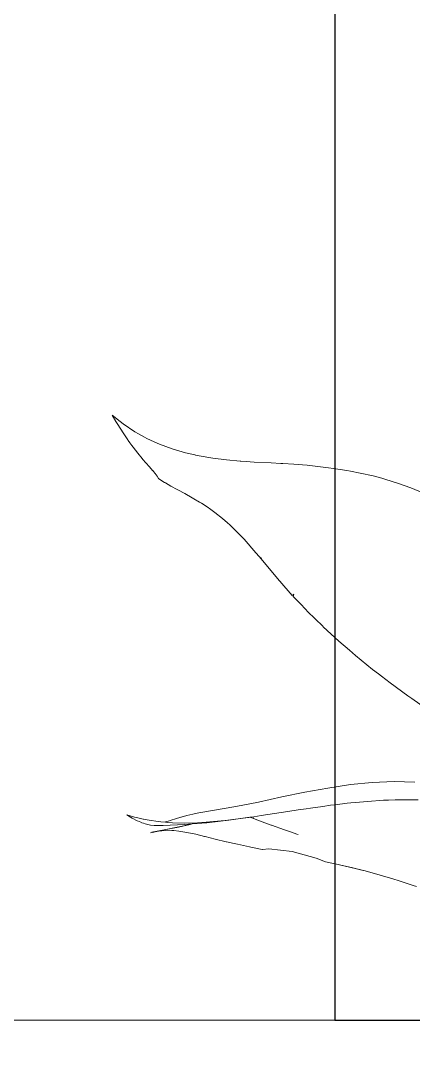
# Model space of a CAD drawing. Header units: inches. Extents: x 249 to 1192, y -18 to 440.
# Drawn here: x 625.247 to 625.569, y 185.833 to 186.681 of the extents above; entities that cross this region are included whole.
import ezdxf

# ---------------------------------------------------------------- set-up
doc = ezdxf.new("R2010")
doc.units = ezdxf.units.IN
doc.header["$MEASUREMENT"] = 0
for name, color, linetype, lineweight in [('BALOK', 3, 'Continuous', 20), ('DINDING', 6, 'Continuous', 0), ('VEGETASI', 60, 'Continuous', 0)]:
    doc.layers.add(name, color=color, linetype=linetype, lineweight=lineweight)
doc.layers.add('KOLOM', color=5, linetype='Continuous')

# ---------------------------------------------------------------- blocks, each defined once
blk = doc.blocks.new('tanaman')
for p, q in [((585.87319, 360.32601), (585.86668, 360.32088)), ((585.87012, 360.32086), (585.87319, 360.32601)), ((585.86406, 360.31888), (585.85456, 360.31249)), ((585.86668, 360.32088), (585.86406, 360.31888)), ((585.86429, 360.31152), (585.86864, 360.31848)), ((585.86864, 360.31848), (585.87012, 360.32086)), ((585.84467, 360.30699), (585.83865, 360.30416)), ((585.8467, 360.30805), (585.84467, 360.30699)), ((585.85153, 360.31078), (585.8467, 360.30805)), ((585.85456, 360.31249), (585.85153, 360.31078)), ((585.85869, 360.30326), (585.86009, 360.30528)), ((585.86009, 360.30528), (585.86044, 360.3058)), ((585.86044, 360.3058), (585.86429, 360.31152)), ((585.82383, 360.29845), (585.81298, 360.2953)), ((585.8344, 360.30232), (585.82383, 360.29845)), ((585.83865, 360.30416), (585.8344, 360.30232)), ((585.85225, 360.29488), (585.85606, 360.29975)), ((585.85606, 360.29975), (585.85709, 360.30108)), ((585.85709, 360.30108), (585.85869, 360.30326)), ((585.76334, 360.28799), (585.7568, 360.28757)), ((585.76756, 360.28829), (585.76334, 360.28799)), ((585.7681, 360.28833), (585.76756, 360.28829)), ((585.77942, 360.28939), (585.7681, 360.28833)), ((585.79072, 360.29085), (585.77942, 360.28939)), ((585.80193, 360.29279), (585.79072, 360.29085)), ((585.80462, 360.29336), (585.80193, 360.29279)), ((585.8053, 360.29351), (585.80462, 360.29336)), ((585.80494, 360.2933), (585.80462, 360.29336)), ((585.8053, 360.29351), (585.80494, 360.2933)), ((585.81298, 360.2953), (585.8053, 360.29351)), ((585.84545, 360.28688), (585.84809, 360.28986)), ((585.84809, 360.28986), (585.8487, 360.29061)), ((585.8487, 360.29061), (585.85225, 360.29488)), ((585.67761, 360.28017), (585.66983, 360.27866)), ((585.68061, 360.28072), (585.67761, 360.28017)), ((585.69147, 360.28244), (585.68061, 360.28072)), ((585.69557, 360.28299), (585.69147, 360.28244)), ((585.70236, 360.28385), (585.69557, 360.28299)), ((585.71326, 360.28497), (585.70236, 360.28385)), ((585.71694, 360.28529), (585.71326, 360.28497)), ((585.72413, 360.28586), (585.71694, 360.28529)), ((585.73312, 360.28642), (585.72413, 360.28586)), ((585.73491, 360.28653), (585.73312, 360.28642)), ((585.74261, 360.28689), (585.73491, 360.28653)), ((585.7568, 360.28757), (585.74261, 360.28689)), ((585.83796, 360.2783), (585.8394, 360.28)), ((585.8394, 360.28), (585.83992, 360.28065)), ((585.83992, 360.28065), (585.84004, 360.2808)), ((585.84004, 360.2808), (585.84255, 360.28363)), ((585.84255, 360.28363), (585.84545, 360.28688)), ((585.64413, 360.27207), (585.63828, 360.27019)), ((585.64863, 360.27342), (585.64413, 360.27207)), ((585.6518, 360.2743), (585.64863, 360.27342)), ((585.65915, 360.27623), (585.6518, 360.2743)), ((585.66983, 360.27866), (585.65915, 360.27623)), ((585.83025, 360.27101), (585.83239, 360.2723)), ((585.83239, 360.2723), (585.83526, 360.27408)), ((585.83526, 360.27408), (585.83636, 360.27609)), ((585.83636, 360.27609), (585.83796, 360.2783)), ((585.62813, 360.26655), (585.61822, 360.26247)), ((585.63828, 360.27019), (585.62813, 360.26655)), ((585.81358, 360.26178), (585.81937, 360.26494)), ((585.81937, 360.26494), (585.81974, 360.26515)), ((585.81974, 360.26515), (585.82494, 360.26799)), ((585.82494, 360.26799), (585.82953, 360.2706)), ((585.82953, 360.2706), (585.83025, 360.27101)), ((585.79995, 360.25382), (585.80152, 360.25479)), ((585.80152, 360.25479), (585.80619, 360.25761)), ((585.80619, 360.25761), (585.80762, 360.25842)), ((585.80762, 360.25842), (585.81358, 360.26178)), ((585.78279, 360.2415), (585.78907, 360.2464)), ((585.78907, 360.2464), (585.79229, 360.24874)), ((585.79229, 360.24874), (585.79532, 360.2508)), ((585.79532, 360.2508), (585.79995, 360.25382)), ((585.77652, 360.23606), (585.77844, 360.23782)), ((585.77844, 360.23782), (585.78279, 360.2415)), ((585.76501, 360.2244), (585.77028, 360.23003)), ((585.77028, 360.23003), (585.77652, 360.23606)), ((585.7553, 360.21319), (585.76493, 360.22431)), ((585.76493, 360.22431), (585.76501, 360.2244)), ((585.75256, 360.21015), (585.7553, 360.21319)), ((585.74582, 360.20197), (585.75096, 360.20832)), ((585.75256, 360.21015), (585.75066, 360.20845)), ((585.75096, 360.20832), (585.75066, 360.20845)), ((585.75096, 360.20832), (585.75256, 360.21015)), ((585.75096, 360.20832), (585.75256, 360.21015)), ((585.75096, 360.20832), (585.75256, 360.21015)), ((585.75096, 360.20832), (585.75256, 360.21015)), ((585.75096, 360.20832), (585.75256, 360.21015)), ((585.73596, 360.19023), (585.74582, 360.20197)), ((585.72542, 360.17836), (585.73569, 360.18988)), ((585.73569, 360.18988), (585.73596, 360.19023)), ((585.72426, 360.1793), (585.72455, 360.17739)), ((585.72542, 360.17836), (585.72426, 360.1793)), ((585.71434, 360.16677), (585.71886, 360.17157)), ((585.71886, 360.17157), (585.72455, 360.17739)), ((585.70043, 360.15302), (585.71294, 360.16525)), ((585.71294, 360.16525), (585.71434, 360.16677)), ((585.68731, 360.14096), (585.69993, 360.15257)), ((585.69993, 360.15257), (585.70043, 360.15302)), ((585.67847, 360.13344), (585.68731, 360.14096)), ((585.65957, 360.1177), (585.67365, 360.12916)), ((585.67365, 360.12916), (585.67847, 360.13344)), ((585.64518, 360.10667), (585.65228, 360.11223)), ((585.65228, 360.11223), (585.65453, 360.11394)), ((585.65453, 360.11394), (585.65957, 360.1177)), ((585.63059, 360.09613), (585.64518, 360.10667)), ((585.61605, 360.08587), (585.62735, 360.09397)), ((585.62735, 360.09397), (585.63059, 360.09613)), ((585.64188, 360.02582), (585.62479, 360.0252)), ((585.65988, 360.025), (585.64188, 360.02582)), ((585.67776, 360.02346), (585.65988, 360.025)), ((585.69622, 360.02034), (585.67776, 360.02346)), ((585.71513, 360.01705), (585.69622, 360.02034)), ((585.73386, 360.0132), (585.71513, 360.01705)), ((585.63138, 360.01089), (585.62209, 360.01076)), ((585.64087, 360.01075), (585.63138, 360.01089)), ((585.64633, 360.01057), (585.64087, 360.01075)), ((585.65053, 360.01037), (585.64633, 360.01057)), ((585.65348, 360.01021), (585.65053, 360.01037)), ((585.66032, 360.00975), (585.65348, 360.01021)), ((585.67024, 360.00893), (585.66032, 360.00975)), ((585.67746, 360.00822), (585.67024, 360.00893)), ((585.68024, 360.00792), (585.67746, 360.00822)), ((585.75319, 360.00877), (585.73386, 360.0132)), ((585.77178, 360.00528), (585.75319, 360.00877)), ((585.69031, 360.00675), (585.68024, 360.00792)), ((585.69412, 360.00627), (585.69031, 360.00675)), ((585.70041, 360.00544), (585.69412, 360.00627)), ((585.71051, 360.00403), (585.70041, 360.00544)), ((585.71392, 360.00353), (585.71051, 360.00403)), ((585.72058, 360.00254), (585.71392, 360.00353)), ((585.72893, 360.00127), (585.72058, 360.00254)), ((585.72893, 360.00127), (585.75095, 359.99788)), ((585.80199, 360.00003), (585.77178, 360.00528)), ((585.80199, 360.00003), (585.80588, 359.99929)), ((585.74273, 359.99009), (585.75222, 359.9937)), ((585.75702, 359.99697), (585.75095, 359.99788)), ((585.75222, 359.9937), (585.75712, 359.99553)), ((585.75862, 359.99602), (585.75684, 359.99564)), ((585.75712, 359.99553), (585.75684, 359.99564)), ((585.76095, 359.9964), (585.75702, 359.99697)), ((585.75923, 359.99662), (585.75702, 359.99697)), ((585.75712, 359.99553), (585.75862, 359.99602)), ((585.75862, 359.99602), (585.76018, 359.99648)), ((585.76018, 359.99648), (585.75923, 359.99662)), ((585.77751, 359.99398), (585.76018, 359.99648)), ((585.76145, 359.99633), (585.76095, 359.9964)), ((585.77197, 359.99489), (585.76145, 359.99633)), ((585.78249, 359.99365), (585.77197, 359.99489)), ((585.79555, 359.992), (585.77751, 359.99398)), ((585.77751, 359.99398), (585.79295, 359.99267)), ((585.79295, 359.99267), (585.78249, 359.99365)), ((585.79547, 359.99248), (585.79295, 359.99267)), ((585.79578, 359.99244), (585.79547, 359.99248)), ((585.79611, 359.99244), (585.79547, 359.99248)), ((585.80747, 359.99101), (585.79555, 359.992)), ((585.79611, 359.99244), (585.79578, 359.99244)), ((585.80331, 359.99202), (585.79611, 359.99244)), ((585.81353, 359.99178), (585.80331, 359.99202)), ((585.80588, 359.99929), (585.80706, 359.99904)), ((585.80706, 359.99904), (585.81196, 359.99787)), ((585.81196, 359.99787), (585.81667, 359.99658)), ((585.82357, 359.99199), (585.81353, 359.99178)), ((585.81667, 359.99658), (585.81697, 359.9965)), ((585.81697, 359.9965), (585.82116, 359.99525)), ((585.82116, 359.99525), (585.82483, 359.99412)), ((585.82761, 359.99224), (585.82357, 359.99199)), ((585.82483, 359.99412), (585.82541, 359.99394)), ((585.82541, 359.99394), (585.82711, 359.99341)), ((585.82711, 359.99341), (585.82938, 359.99272)), ((585.82956, 359.9924), (585.82761, 359.99224)), ((585.82938, 359.99272), (585.82956, 359.9924)), ((585.83338, 359.99273), (585.82956, 359.9924)), ((585.83534, 359.99295), (585.83338, 359.99273)), ((585.84294, 359.99404), (585.83534, 359.99295)), ((585.84775, 359.99503), (585.84294, 359.99404)), ((585.84607, 359.99108), (585.8475, 359.99153)), ((585.8475, 359.99153), (585.84877, 359.99199)), ((585.84775, 359.99503), (585.84766, 359.99509)), ((585.85222, 359.99595), (585.84775, 359.99503)), ((585.84877, 359.99199), (585.85089, 359.99289)), ((585.85089, 359.99289), (585.85266, 359.99364)), ((585.8548, 359.99661), (585.85222, 359.99595)), ((585.85266, 359.99364), (585.85681, 359.9958)), ((585.86123, 359.99835), (585.8548, 359.99661)), ((585.85681, 359.9958), (585.85823, 359.99659)), ((585.85823, 359.99659), (585.86123, 359.99835)), ((585.72174, 359.98266), (585.72614, 359.98421)), ((585.72614, 359.98421), (585.73183, 359.98609)), ((585.73183, 359.98609), (585.74246, 359.98998)), ((585.74246, 359.98998), (585.74273, 359.99009)), ((585.81181, 359.98404), (585.80466, 359.98254)), ((585.80747, 359.99101), (585.80925, 359.9906)), ((585.81381, 359.99048), (585.80747, 359.99101)), ((585.80925, 359.9906), (585.82922, 359.98644)), ((585.80925, 359.9906), (585.81867, 359.98848)), ((585.8136, 359.9844), (585.81181, 359.98404)), ((585.81836, 359.98509), (585.8136, 359.9844)), ((585.83141, 359.9897), (585.81381, 359.99048)), ((585.82252, 359.98556), (585.81836, 359.98509)), ((585.81867, 359.98848), (585.82922, 359.98644)), ((585.82427, 359.98566), (585.82252, 359.98556)), ((585.82795, 359.9858), (585.82427, 359.98566)), ((585.82951, 359.98577), (585.82795, 359.9858)), ((585.82922, 359.98644), (585.84073, 359.98422)), ((585.83526, 359.98513), (585.82951, 359.98577)), ((585.83833, 359.98976), (585.83141, 359.9897)), ((585.84073, 359.98422), (585.83526, 359.98513)), ((585.84173, 359.98383), (585.83526, 359.98513)), ((585.83833, 359.98976), (585.83883, 359.98978)), ((585.83883, 359.98978), (585.84182, 359.99011)), ((585.84182, 359.99011), (585.84514, 359.99083)), ((585.84514, 359.99083), (585.84607, 359.99108)), ((585.72056, 359.98223), (585.72174, 359.98266)), ((585.7703, 359.97435), (585.76041, 359.97222)), ((585.77309, 359.97501), (585.7703, 359.97435)), ((585.77931, 359.97638), (585.77309, 359.97501)), ((585.77972, 359.97647), (585.77931, 359.97638)), ((585.78862, 359.97857), (585.77972, 359.97647)), ((585.79694, 359.98063), (585.78862, 359.97857)), ((585.79737, 359.98075), (585.79694, 359.98063)), ((585.80466, 359.98254), (585.79737, 359.98075)), ((585.70585, 359.96305), (585.72561, 359.96843)), ((585.72561, 359.96843), (585.74464, 359.97049)), ((585.74464, 359.97049), (585.74989, 359.97005)), ((585.7501, 359.97009), (585.74989, 359.97005)), ((585.75946, 359.97204), (585.7501, 359.97009)), ((585.76041, 359.97222), (585.75946, 359.97204)), ((585.66552, 359.95247), (585.69027, 359.9584)), ((585.68556, 359.95735), (585.67694, 359.95534)), ((585.69027, 359.9584), (585.68556, 359.95735)), ((585.6942, 359.95921), (585.69027, 359.9584)), ((585.69826, 359.96002), (585.6942, 359.95921)), ((585.69826, 359.96002), (585.70585, 359.96305)), ((585.65979, 359.9509), (585.65129, 359.94849)), ((585.66467, 359.95225), (585.65979, 359.9509)), ((585.66552, 359.95247), (585.66467, 359.95225)), ((585.66834, 359.95319), (585.66552, 359.95247)), ((585.67694, 359.95534), (585.66834, 359.95319)), ((585.62622, 359.94065), (585.62343, 359.93985)), ((585.63449, 359.94335), (585.62622, 359.94065)), ((585.63774, 359.9444), (585.63449, 359.94335)), ((585.64286, 359.94597), (585.63774, 359.9444)), ((585.65129, 359.94849), (585.64286, 359.94597))]:
    blk.add_line(p, q)
blk = doc.blocks.new('ampak samping')
at = {"layer": 'BALOK'}
blk.add_lwpolyline([(628.62979, 185.86173), (598.75582, 185.86173), (598.75582, 184.66173), (628.62979, 184.66173), (628.62979, 185.11173)], dxfattribs=at)
at = {"layer": 'KOLOM'}
blk.add_lwpolyline([(625.50479, 185.86173), (626.20428, 185.86173), (626.20428, 188.76173), (625.50479, 188.76173)], close=True, dxfattribs=at)
at = {"layer": 'VEGETASI', "xscale": -1}
blk.add_blockref('tanaman', (1211.1952, -173.96832), dxfattribs=at)

msp = doc.modelspace()

# ---------------------------------------------------------------- block references
at = {"layer": 'DINDING'}
msp.add_blockref('ampak samping', (0, 0), dxfattribs=at)

doc.saveas('drawing.dxf')
